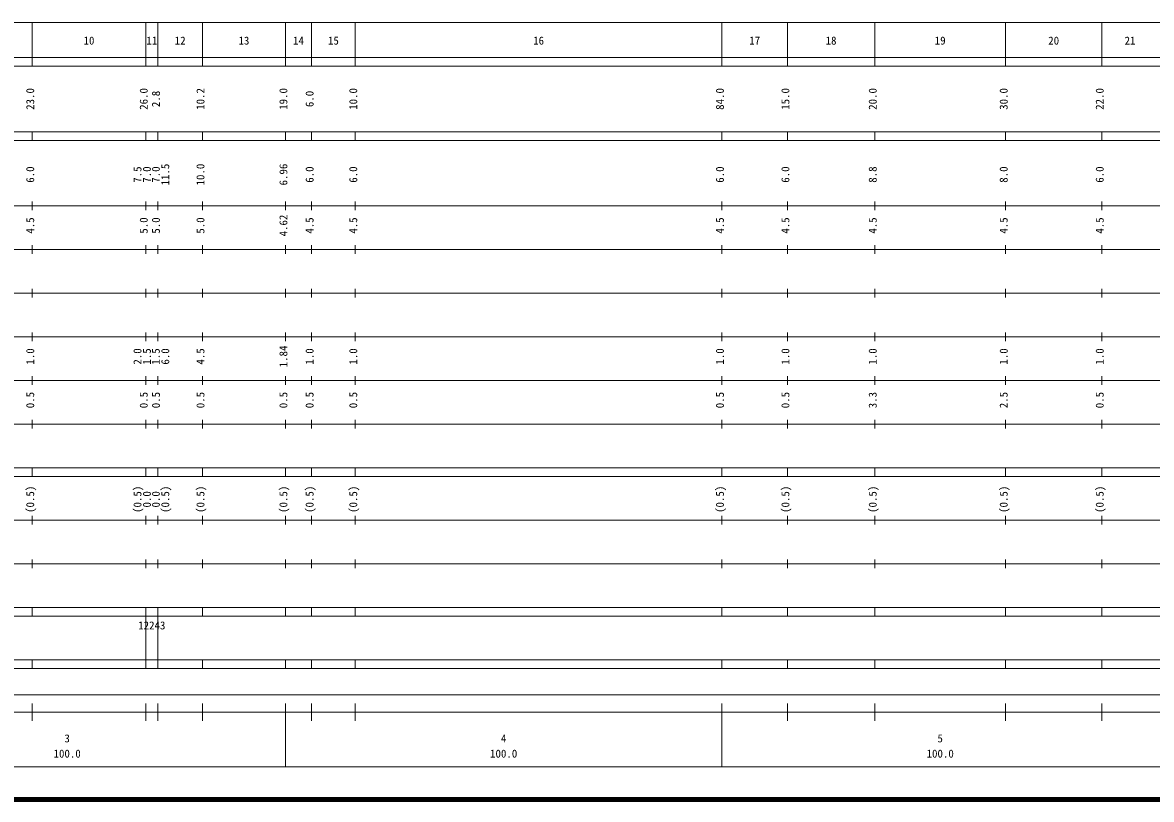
# Model space of a CAD drawing. Units: millimetres on the paper, enlarged 1000 times. Extents: x 40000 to 680000, y 20000 to 380000.
# Drawn here: x 207790 to 466391, y 20000 to 198000 of the extents above; entities that cross this region are included whole.
import ezdxf
from ezdxf.enums import TextEntityAlignment as Align

# ---------------------------------------------------------------- set-up
doc = ezdxf.new("R2010")
doc.units = ezdxf.units.MM
doc.header["$LTSCALE"] = 1000
doc.layers.add('M-TTL', color=2, linetype='Continuous', lineweight=140)
doc.layers.add('M-TTL-BAND', color=7, linetype='Continuous', lineweight=13)
doc.styles.add('ＭＳ ゴシック', font='')
doc.styles.get('ＭＳ ゴシック').set_extended_font_data('MS Gothic')

msp = doc.modelspace()

# ---------------------------------------------------------------- linework, layer by layer
at = {"layer": 'M-TTL'}
msp.add_line((40000, 20000), (680000, 20000), dxfattribs=at)
at = {"layer": 'M-TTL-BAND'}
for p, q in [((68000, 198000), (579000, 198000)), ((210000, 188000), (210000, 198000)), ((236000, 188000), (236000, 198000)), ((238800, 188000), (238800, 198000)), ((249000, 188000), (249000, 198000)), ((268000, 188000), (268000, 198000)), ((274000, 188000), (274000, 198000)), ((284000, 188000), (284000, 198000)), ((368000, 188000), (368000, 198000)), ((383000, 188000), (383000, 198000)), ((403000, 188000), (403000, 198000)), ((433000, 188000), (433000, 198000)), ((455000, 188000), (455000, 198000)), ((40000, 190000), (579000, 190000)), ((40000, 188000), (579000, 188000)), ((40000, 173000), (579000, 173000)), ((40000, 171000), (579000, 171000)), ((210000, 171000), (210000, 173000)), ((236000, 171000), (236000, 173000)), ((238800, 171000), (238800, 173000)), ((249000, 171000), (249000, 173000)), ((268000, 171000), (268000, 173000)), ((274000, 171000), (274000, 173000)), ((284000, 171000), (284000, 173000)), ((368000, 171000), (368000, 173000)), ((383000, 171000), (383000, 173000)), ((403000, 171000), (403000, 173000)), ((433000, 171000), (433000, 173000)), ((455000, 171000), (455000, 173000)), ((40000, 156000), (579000, 156000)), ((210000, 155000), (210000, 157000)), ((236000, 155000), (236000, 157000)), ((238800, 155000), (238800, 157000)), ((249000, 155000), (249000, 157000)), ((268000, 155000), (268000, 157000)), ((274000, 155000), (274000, 157000)), ((284000, 155000), (284000, 157000)), ((368000, 155000), (368000, 157000)), ((383000, 155000), (383000, 157000)), ((403000, 155000), (403000, 157000)), ((433000, 155000), (433000, 157000)), ((455000, 155000), (455000, 157000)), ((46000, 146000), (579000, 146000)), ((210000, 145000), (210000, 147000)), ((236000, 145000), (236000, 147000)), ((238800, 145000), (238800, 147000)), ((249000, 145000), (249000, 147000)), ((268000, 145000), (268000, 147000)), ((274000, 145000), (274000, 147000)), ((284000, 145000), (284000, 147000)), ((368000, 145000), (368000, 147000)), ((383000, 145000), (383000, 147000)), ((403000, 145000), (403000, 147000)), ((433000, 145000), (433000, 147000)), ((455000, 145000), (455000, 147000)), ((52000, 136000), (579000, 136000)), ((210000, 135000), (210000, 137000)), ((236000, 135000), (236000, 137000)), ((238800, 135000), (238800, 137000)), ((249000, 135000), (249000, 137000)), ((268000, 135000), (268000, 137000)), ((274000, 135000), (274000, 137000)), ((284000, 135000), (284000, 137000)), ((368000, 135000), (368000, 137000)), ((383000, 135000), (383000, 137000)), ((403000, 135000), (403000, 137000)), ((433000, 135000), (433000, 137000)), ((455000, 135000), (455000, 137000)), ((210000, 125000), (210000, 127000)), ((236000, 125000), (236000, 127000)), ((238800, 125000), (238800, 127000)), ((249000, 125000), (249000, 127000)), ((268000, 125000), (268000, 127000)), ((274000, 125000), (274000, 127000)), ((284000, 125000), (284000, 127000)), ((368000, 125000), (368000, 127000)), ((383000, 125000), (383000, 127000)), ((403000, 125000), (403000, 127000)), ((433000, 125000), (433000, 127000)), ((455000, 125000), (455000, 127000)), ((46000, 126000), (579000, 126000)), ((210000, 115000), (210000, 117000)), ((236000, 115000), (236000, 117000)), ((238800, 115000), (238800, 117000)), ((249000, 115000), (249000, 117000)), ((268000, 115000), (268000, 117000)), ((274000, 115000), (274000, 117000)), ((284000, 115000), (284000, 117000)), ((368000, 115000), (368000, 117000)), ((383000, 115000), (383000, 117000)), ((403000, 115000), (403000, 117000)), ((433000, 115000), (433000, 117000)), ((455000, 115000), (455000, 117000)), ((52000, 116000), (579000, 116000)), ((210000, 105000), (210000, 107000)), ((236000, 105000), (236000, 107000)), ((238800, 105000), (238800, 107000)), ((249000, 105000), (249000, 107000)), ((268000, 105000), (268000, 107000)), ((274000, 105000), (274000, 107000)), ((284000, 105000), (284000, 107000)), ((368000, 105000), (368000, 107000)), ((383000, 105000), (383000, 107000)), ((403000, 105000), (403000, 107000)), ((433000, 105000), (433000, 107000)), ((455000, 105000), (455000, 107000)), ((46000, 106000), (579000, 106000)), ((40000, 96000), (579000, 96000)), ((210000, 94000), (210000, 96000)), ((236000, 94000), (236000, 96000)), ((238800, 94000), (238800, 96000)), ((249000, 94000), (249000, 96000)), ((268000, 94000), (268000, 96000)), ((274000, 94000), (274000, 96000)), ((284000, 94000), (284000, 96000)), ((368000, 94000), (368000, 96000)), ((383000, 94000), (383000, 96000)), ((403000, 94000), (403000, 96000)), ((433000, 94000), (433000, 96000)), ((455000, 94000), (455000, 96000)), ((40000, 94000), (579000, 94000)), ((49000, 84000), (579000, 84000)), ((210000, 83000), (210000, 85000)), ((236000, 83000), (236000, 85000)), ((238800, 83000), (238800, 85000)), ((249000, 83000), (249000, 85000)), ((268000, 83000), (268000, 85000)), ((274000, 83000), (274000, 85000)), ((284000, 83000), (284000, 85000)), ((368000, 83000), (368000, 85000)), ((383000, 83000), (383000, 85000)), ((403000, 83000), (403000, 85000)), ((433000, 83000), (433000, 85000)), ((455000, 83000), (455000, 85000)), ((210000, 73000), (210000, 75000)), ((236000, 73000), (236000, 75000)), ((238800, 73000), (238800, 75000)), ((249000, 73000), (249000, 75000)), ((268000, 73000), (268000, 75000)), ((274000, 73000), (274000, 75000)), ((284000, 73000), (284000, 75000)), ((368000, 73000), (368000, 75000)), ((383000, 73000), (383000, 75000)), ((403000, 73000), (403000, 75000)), ((433000, 73000), (433000, 75000)), ((455000, 73000), (455000, 75000)), ((40000, 74000), (579000, 74000)), ((40000, 64000), (579000, 64000)), ((210000, 62000), (210000, 64000)), ((236000, 62000), (236000, 64000)), ((238800, 62000), (238800, 64000)), ((249000, 62000), (249000, 64000)), ((268000, 62000), (268000, 64000)), ((274000, 62000), (274000, 64000)), ((284000, 62000), (284000, 64000)), ((368000, 62000), (368000, 64000)), ((383000, 62000), (383000, 64000)), ((403000, 62000), (403000, 64000)), ((433000, 62000), (433000, 64000)), ((455000, 62000), (455000, 64000)), ((40000, 62000), (579000, 62000)), ((236000, 52000), (236000, 62000)), ((238800, 52000), (238800, 62000)), ((40000, 52000), (579000, 52000)), ((210000, 50000), (210000, 52000)), ((236000, 50000), (236000, 52000)), ((238800, 50000), (238800, 52000)), ((249000, 50000), (249000, 52000)), ((268000, 50000), (268000, 52000)), ((274000, 50000), (274000, 52000)), ((284000, 50000), (284000, 52000)), ((368000, 50000), (368000, 52000)), ((383000, 50000), (383000, 52000)), ((403000, 50000), (403000, 52000)), ((433000, 50000), (433000, 52000)), ((455000, 50000), (455000, 52000)), ((40000, 50000), (579000, 50000)), ((88500, 44000), (562500, 44000)), ((210000, 38000), (210000, 42000)), ((236000, 38000), (236000, 42000)), ((238800, 38000), (238800, 42000)), ((249000, 38000), (249000, 42000)), ((268000, 27500), (268000, 42000)), ((274000, 38000), (274000, 42000)), ((284000, 38000), (284000, 42000)), ((368000, 27500), (368000, 42000)), ((383000, 38000), (383000, 42000)), ((403000, 38000), (403000, 42000)), ((433000, 38000), (433000, 42000)), ((455000, 38000), (455000, 42000)), ((40000, 40000), (579000, 40000)), ((68000, 27500), (579000, 27500))]:
    msp.add_line(p, q, dxfattribs=at)

# ---------------------------------------------------------------- texts
at = {"layer": 'M-TTL-BAND', "style": 'ＭＳ ゴシック'}
for s, p in [('10', (223000, 192405)), ('11', (237400, 192405)), ('12', (243900, 192405)), ('13', (258500, 192405)), ('14', (271000, 192405)), ('15', (279000, 192405)), ('16', (326000, 192405)), ('17', (375500, 192405)), ('18', (393000, 192405)), ('19', (418000, 192405)), ('20', (444000, 192405)), ('21', (461500, 192405)), ('3', (218000, 32523)), ('4', (318000, 32523)), ('5', (418000, 32523)), ('100.0', (218000, 29033)), ('100.0', (318000, 29033)), ('100.0', (418000, 29033))]:
    msp.add_text(s, height=1833, dxfattribs=at).set_placement(p, align=Align.BOTTOM_CENTER)
for s, p in [('23.0', (211000, 180500)), ('26.0', (237000, 180500)), ('2.8', (239800, 180500)), ('10.2', (250000, 180500)), ('19.0', (269000, 180500)), ('6.0', (275000, 180500)), ('10.0', (285000, 180500)), ('84.0', (369000, 180500)), ('15.0', (384000, 180500)), ('20.0', (404000, 180500)), ('30.0', (434000, 180500)), ('22.0', (456000, 180500)), ('11.5', (241936, 163174)), ('10.0', (250000, 163174)), ('6.96', (269000, 163174)), ('6.0', (211000, 163174)), ('7.5', (235570, 163174)), ('7.0', (237730, 163174)), ('7.0', (239771, 163174)), ('6.0', (275000, 163174)), ('6.0', (285000, 163174)), ('6.0', (369000, 163174)), ('6.0', (384000, 163174)), ('8.8', (404000, 163174)), ('8.0', (434000, 163174)), ('6.0', (456000, 163174)), ('4.5', (211000, 151500)), ('5.0', (237000, 151500)), ('5.0', (239800, 151500)), ('5.0', (250000, 151500)), ('4.62', (269000, 151500)), ('4.5', (275000, 151500)), ('4.5', (285000, 151500)), ('4.5', (369000, 151500)), ('4.5', (384000, 151500)), ('4.5', (404000, 151500)), ('4.5', (434000, 151500)), ('4.5', (456000, 151500)), ('1.0', (211000, 121500)), ('2.0', (235570, 121500)), ('1.5', (237730, 121500)), ('1.5', (239771, 121500)), ('6.0', (241936, 121500)), ('4.5', (250000, 121500)), ('1.84', (269000, 121500)), ('1.0', (275000, 121500)), ('1.0', (285000, 121500)), ('1.0', (369000, 121500)), ('1.0', (384000, 121500)), ('1.0', (404000, 121500)), ('1.0', (434000, 121500)), ('1.0', (456000, 121500)), ('0.5', (211000, 111500)), ('0.5', (237000, 111500)), ('0.5', (239800, 111500)), ('0.5', (250000, 111500)), ('0.5', (269000, 111500)), ('0.5', (275000, 111500)), ('0.5', (285000, 111500)), ('0.5', (369000, 111500)), ('0.5', (384000, 111500)), ('3.3', (404000, 111500)), ('2.5', (434000, 111500)), ('0.5', (456000, 111500)), ('(0.5)', (211000, 88764)), ('(0.5)', (235570, 88764)), ('(0.5)', (241936, 88764)), ('(0.5)', (250000, 88764)), ('(0.5)', (269000, 88764)), ('(0.5)', (275000, 88764)), ('(0.5)', (285000, 88764)), ('(0.5)', (369000, 88764)), ('(0.5)', (384000, 88764)), ('(0.5)', (404000, 88764)), ('(0.5)', (434000, 88764)), ('(0.5)', (456000, 88764)), ('0.0', (237730, 88764)), ('0.0', (239771, 88764))]:
    msp.add_text(s, height=1833, rotation=90, dxfattribs=at).set_placement(p, align=Align.BOTTOM_CENTER)
msp.add_text('12243', height=1833, dxfattribs=at).set_placement((234275, 58405), align=Align.BOTTOM_LEFT)

doc.saveas('drawing.dxf')
